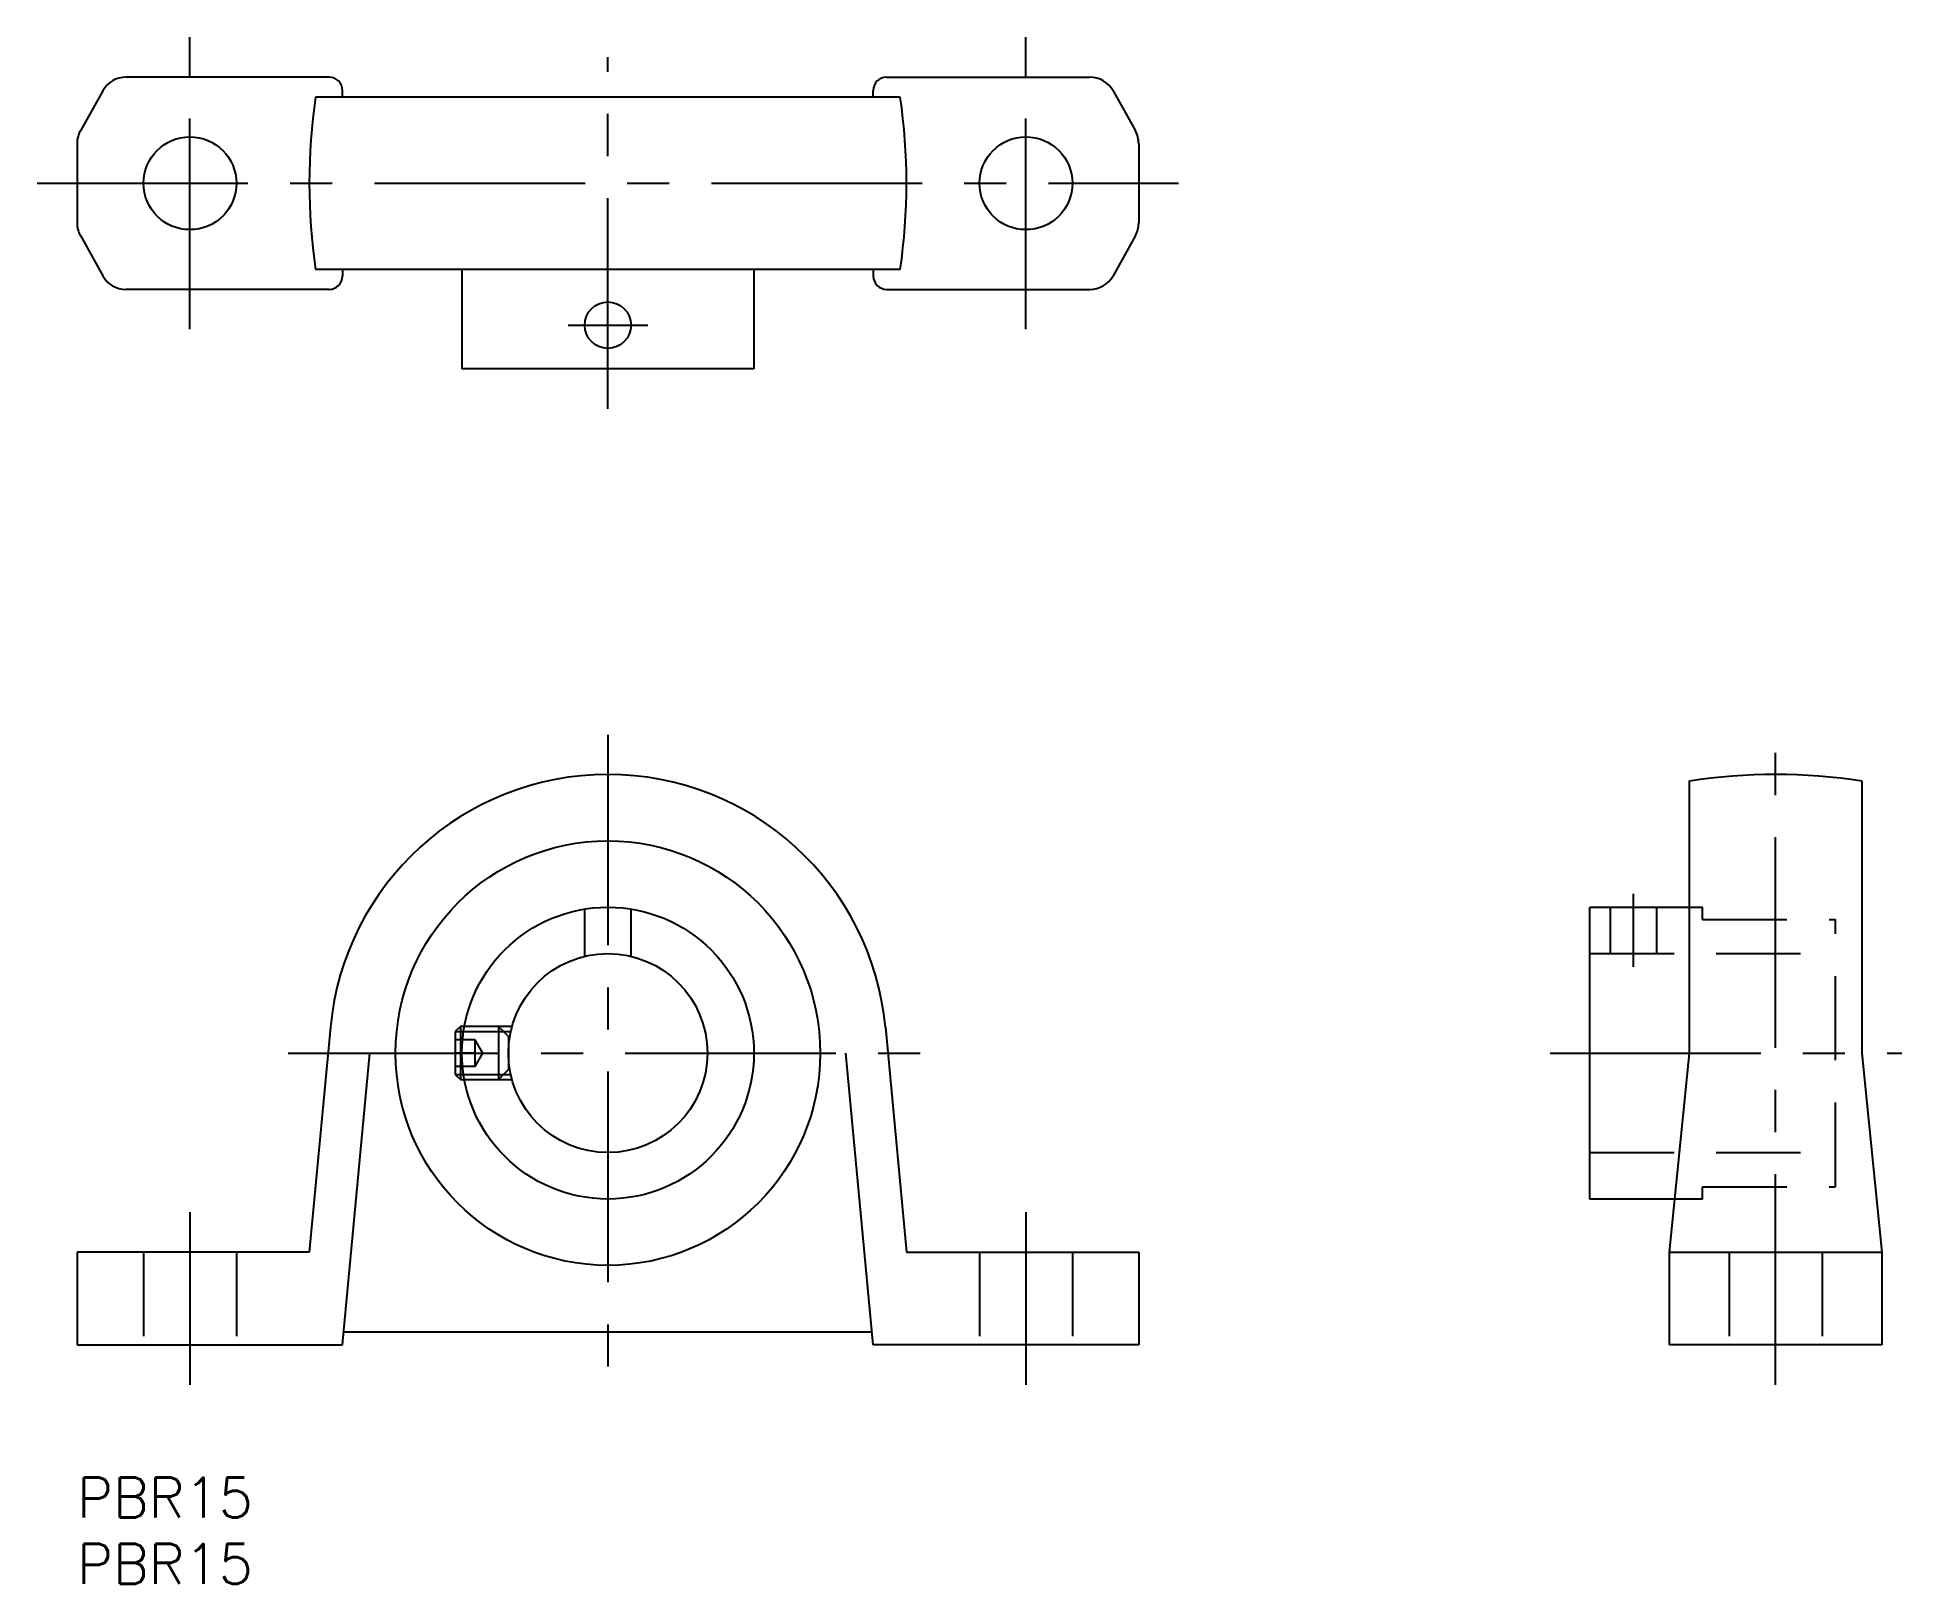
# Model space of a CAD drawing. Extents: x -3 to 137, y -8 to 109.
import ezdxf

# ---------------------------------------------------------------- set-up
doc = ezdxf.new("R2010")
doc.units = 0
doc.header["$LTSCALE"] = 0.5
doc.linetypes.add('CENTER', pattern=[50.8, 31.75, -6.35, 6.35, -6.35])
doc.linetypes.add('DASHED', pattern=[19.05, 12.7, -6.35])
for name, color, linetype in [('MSM_CENTER', 1, 'CENTER'), ('MSM_CONTINUOUS', 7, 'CONTINUOUS'), ('MSM_DASHED', 4, 'DASHED'), ('MSM_NARROW', 5, 'CONTINUOUS'), ('MSM_PART_NUMBER', 7, 'CONTINUOUS')]:
    doc.layers.add(name, color=color, linetype=linetype)
doc.styles.get("Standard").update_dxf_attribs({"font": 'txt.shx', "height": 3, "bigfont": 'bigfont.shx'})

# ---------------------------------------------------------------- blocks, each defined once
blk = doc.blocks.new('*U6')
at = {"layer": 'MSM_PART_NUMBER'}
blk.add_text('PBR15', height=3, dxfattribs=at).set_placement((0, -3))
blk = doc.blocks.new('*U7')
at = {"layer": 'MSM_PART_NUMBER'}
blk.add_text('PBR15', height=3, dxfattribs=at).set_placement((0, -8))

msp = doc.modelspace()

# ---------------------------------------------------------------- linework, layer by layer
at = {"layer": 'MSM_CENTER'}
for p, q in [((8.5, 86.57), (8.5, 108.57)), ((71.5, 86.57), (71.5, 108.57)), ((40, 80.57), (40, 107.07)), ((-3, 97.57), (83, 97.57)), ((37, 86.87), (43, 86.87)), ((40, 56), (40, 8)), ((128, 7), (128, 56)), ((117.3, 38.5), (117.3, 44)), ((15.91, 32), (64.09, 32)), ((111, 32), (137.5, 32)), ((8.5, 20), (8.5, 7)), ((71.5, 20), (71.5, 7))]:
    msp.add_line(p, q, dxfattribs=at)
at = {"layer": 'MSM_CONTINUOUS'}
for p, q in [((19, 105.57), (3.68, 105.57)), ((61, 105.57), (76.32, 105.57)), ((1.93, 104.54), (0.25, 101.53)), ((62.03, 104.07), (17.97, 104.07)), ((20, 104.07), (20, 104.57)), ((60, 104.07), (60, 104.57)), ((78.07, 104.54), (79.75, 101.53)), ((0, 100.55), (0, 94.59)), ((80, 100.55), (80, 94.59)), ((0.25, 93.62), (1.93, 90.6)), ((79.75, 93.62), (78.07, 90.6)), ((62.03, 91.07), (17.97, 91.07)), ((20, 91.07), (20, 90.57)), ((29, 91.07), (29, 83.57)), ((51, 91.07), (51, 83.57)), ((60, 91.07), (60, 90.57)), ((19, 89.57), (3.68, 89.57)), ((61, 89.57), (76.32, 89.57)), ((51, 83.57), (29, 83.57)), ((121.5, 32), (121.5, 52.51)), ((134.5, 52.51), (134.5, 32)), ((114, 21), (114, 43)), ((114, 43), (121.5, 43)), ((19.09, 33.96), (17.5, 17)), ((28.88, 34), (28.5, 33.62)), ((28.88, 34), (28.88, 30)), ((29.18, 34), (28.88, 34)), ((60.91, 33.96), (62.5, 17)), ((28.5, 33.62), (28.5, 30.38)), ((20, 10), (22.06, 32)), ((60, 10), (57.94, 32)), ((120, 17), (121.5, 32)), ((134.5, 32), (136, 17)), ((28.5, 30.38), (28.88, 30)), ((28.88, 30), (29.18, 30)), ((120.4, 21), (114, 21)), ((17.5, 17), (0, 17)), ((0, 17), (0, 10)), ((62.5, 17), (80, 17)), ((80, 17), (80, 10)), ((120, 17), (136, 17)), ((120, 10), (120, 17)), ((136, 17), (136, 10)), ((0, 10), (20, 10)), ((20.09, 11), (59.91, 11)), ((80, 10), (60, 10)), ((136, 10), (120, 10))]:
    msp.add_line(p, q, dxfattribs=at)
for centre, radius in [((8.5, 97.57), 3.5), ((71.5, 97.57), 3.5), ((40, 86.87), 1.75), ((40, 32), 16), ((40, 32), 11), ((40, 32), 7.5)]:
    msp.add_circle(centre, radius, dxfattribs=at)
for centre, radius, start, end in [((3.68, 103.57), 2, 90, 150.9454), ((19, 104.57), 1, 0, 90), ((61, 104.57), 1, 90, 180), ((76.32, 103.57), 2, 29.0546, 90), ((62.5, 97.57), 45, 171.6949, 188.3051), ((17.5, 97.57), 45, 351.6949, 8.3051), ((2, 100.55), 2, 150.9454, 180), ((78, 100.55), 2, 0, 29.0546), ((2, 94.59), 2, 180, 209.0546), ((78, 94.59), 2, 330.9454, 0), ((3.68, 91.57), 2, 209.0546, 270), ((19, 90.57), 1, 270, 0), ((61, 90.57), 1, 180, 270), ((76.32, 91.57), 2, 270, 330.9454), ((40, 32), 21, 5.3614, 174.6386), ((128, 10), 43, 81.3057, 98.6943)]:
    msp.add_arc(centre, radius, start, end, dxfattribs=at)
at = {"layer": 'MSM_DASHED'}
for p, q in [((38.25, 39.29), (38.25, 42.86)), ((41.75, 39.29), (41.75, 42.86)), ((115.55, 39.5), (115.55, 43)), ((119.05, 39.5), (119.05, 43)), ((121.5, 43), (122.5, 43)), ((122.5, 42.07), (122.5, 43)), ((122.5, 42.07), (132.5, 42.07)), ((132.5, 21.93), (132.5, 42.07)), ((114, 39.5), (132.5, 39.5)), ((32.77, 34), (29.18, 34)), ((32.5, 33.25), (31.75, 34)), ((31.75, 34), (31.75, 30)), ((30, 33), (28.5, 33)), ((29.12, 33.62), (32.68, 33.62)), ((30, 31), (30, 33)), ((30.58, 32), (30, 33)), ((32.5, 33.25), (32.5, 30.75)), ((30, 32), (28.5, 32)), ((30, 31), (28.5, 31)), ((30, 31), (30.58, 32)), ((29.12, 30.38), (32.68, 30.38)), ((29.18, 30), (32.77, 30)), ((31.75, 30), (32.5, 30.75)), ((114, 24.5), (132.5, 24.5)), ((122.5, 21.93), (132.5, 21.93)), ((122.5, 21), (122.5, 21.93)), ((122.5, 21), (120.4, 21)), ((5, 17), (5, 10)), ((12, 17), (12, 10)), ((68, 17), (68, 10)), ((75, 17), (75, 10)), ((124.5, 17), (124.5, 10)), ((131.5, 17), (131.5, 10))]:
    msp.add_line(p, q, dxfattribs=at)
at = {"layer": 'MSM_NARROW'}
for p, q in [((28.5, 33.62), (29.12, 33.62)), ((28.5, 30.38), (29.12, 30.38))]:
    msp.add_line(p, q, dxfattribs=at)

# ---------------------------------------------------------------- block references
at = {"layer": 'MSM_CONTINUOUS'}
for name in ['*U6', '*U7']:
    msp.add_blockref(name, (0, 0), dxfattribs=at)

doc.saveas('drawing.dxf')
